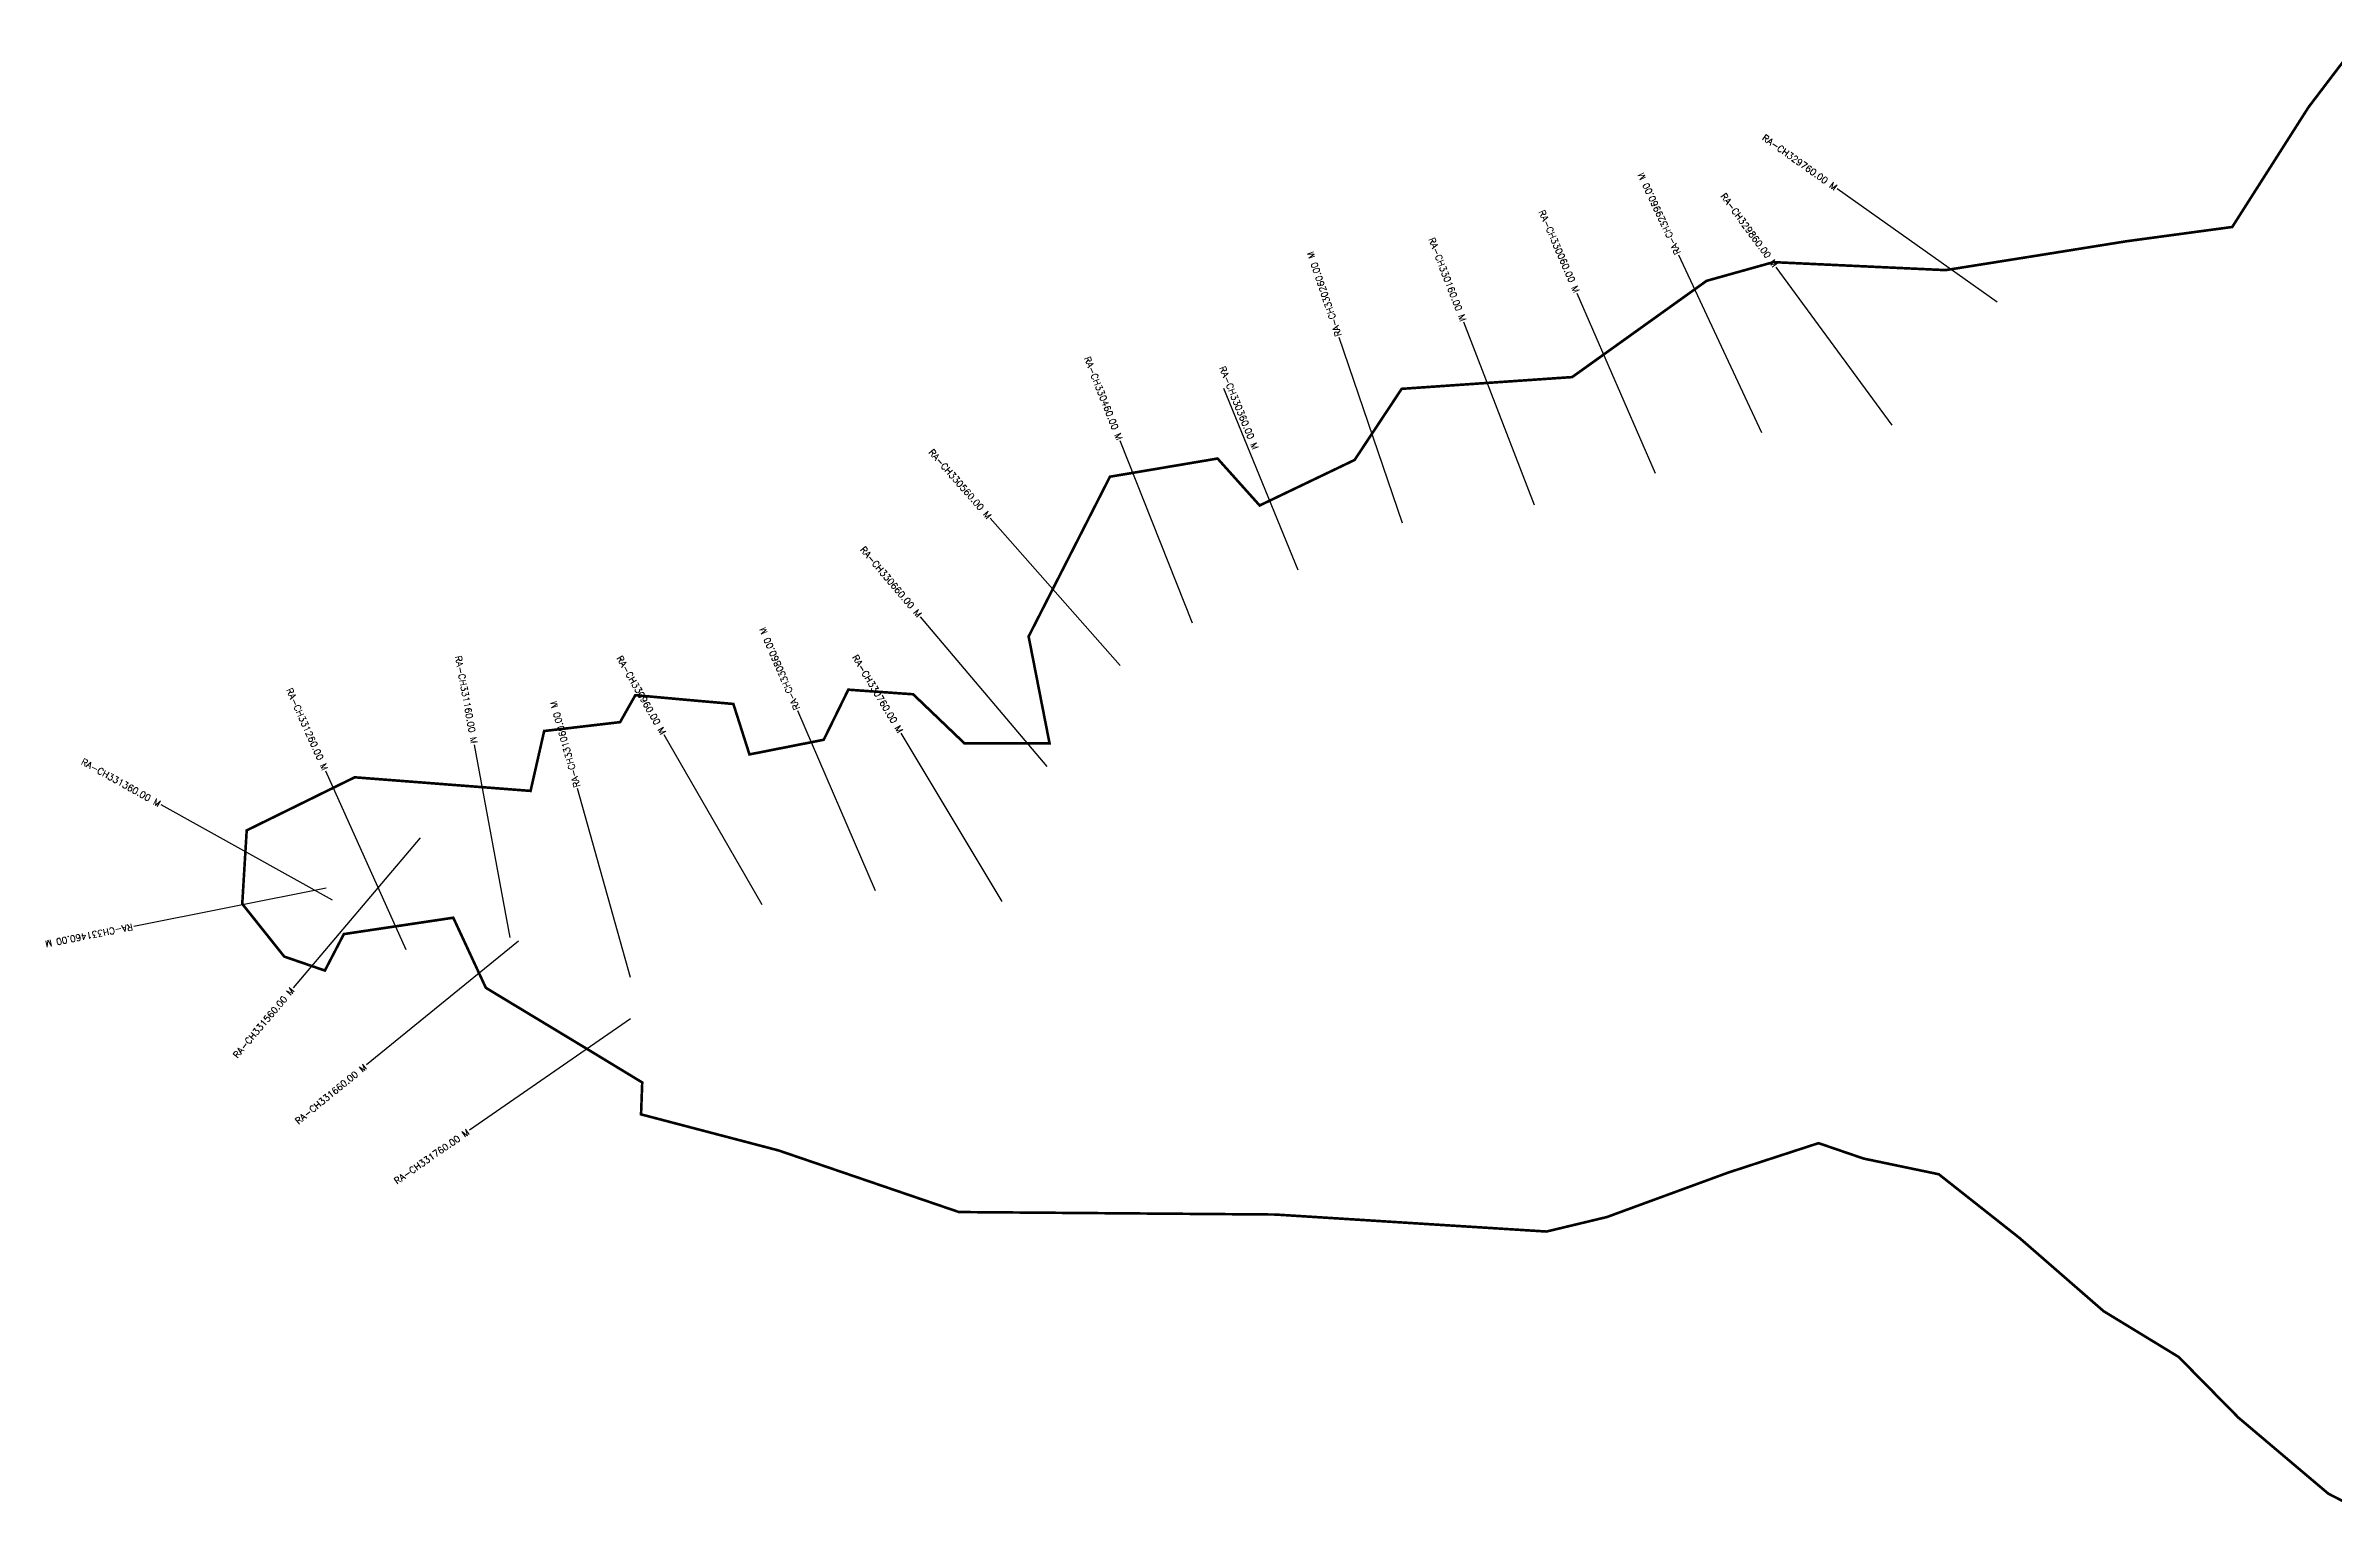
# Model space of a CAD drawing. Header units: metres. Extents: x 288417 to 291918, y 1992721 to 1994461.
# Drawn here: x 288417 to 290167, y 1993164 to 1994284 of the extents above; entities that cross this region are included whole.
import ezdxf
from ezdxf.enums import TextEntityAlignment as Align

# ---------------------------------------------------------------- set-up
doc = ezdxf.new("R2010")
doc.units = ezdxf.units.M
doc.header["$MEASUREMENT"] = 0
doc.layers.add('CS', color=134, linetype='Continuous')
doc.layers.add('CSMark', color=6, linetype='Continuous')
doc.styles.get("Standard").update_dxf_attribs({"font": 'simplex.shx'})

msp = doc.modelspace()

# ---------------------------------------------------------------- linework, layer by layer
at = {"color": 6, "const_width": 2, "flags": 128}
msp.add_lwpolyline([(290185.8, 1993165.2), (290162.9, 1993176.9), (290094.1, 1993235.1), (290048.4, 1993281.5), (289991, 1993316.5), (289926.8, 1993372.4), (289865, 1993421.2), (289807.5, 1993433.2), (289773, 1993445), (289738.3, 1993433.7), (289703.7, 1993422.4), (289611.2, 1993388.5), (289565, 1993377.4), (289357.6, 1993390.4), (289115.6, 1993392.3), (288977.7, 1993439.4), (288872.5, 1993467), (288873.4, 1993491.4), (288831.1, 1993517.1), (288753.8, 1993563.8), (288728.9, 1993617.4), (288645.2, 1993604.9), (288630.7, 1993577), (288599.6, 1993587.7), (288567.5, 1993628), (288570.9, 1993684.2), (288653.5, 1993724.8), (288788, 1993714.4), (288798.4, 1993760.2), (288856.5, 1993767), (288868.1, 1993787.6), (288905.6, 1993784.2), (288943.1, 1993780.9), (288955.4, 1993742.3), (289012.2, 1993753.5), (289031, 1993791.8), (289080.6, 1993788.3), (289119.8, 1993750.8), (289184.9, 1993750.8), (289168.9, 1993832.5), (289231.1, 1993954.7), (289313.4, 1993968.6), (289345.6, 1993932.7), (289418.2, 1993967.5), (289454.2, 1994021.9), (289584.6, 1994030.9), (289687.4, 1994104.5), (289738.5, 1994118.8), (289870.2, 1994112.7), (289939.4, 1994123.7), (290008.7, 1994134.8), (290089.4, 1994145.7), (290147.8, 1994237.4), (290182.7, 1994283.3)], dxfattribs=at)
at = {"layer": 'CS'}
for p, q in [((289909.6, 1994088.1), (289787.2, 1994174.8)), ((289729.6, 1993988.3), (289666.1, 1994124.1)), ((289829.4, 1993994.1), (289740.7, 1994115)), ((289648.2, 1993957.2), (289588.5, 1994094.8)), ((289454.8, 1993919.2), (289406.4, 1994061.2)), ((289555.8, 1993932.9), (289501.8, 1994072.9)), ((289375, 1993883.3), (289318.3, 1994022.1)), ((289294.2, 1993842.6), (289239, 1993982.1)), ((289238.8, 1993810.3), (289139.6, 1993922.9)), ((289183.1, 1993733), (289086.2, 1993847.5)), ((289051.7, 1993638), (288992.3, 1993775.7)), ((288772.4, 1993602.2), (288745.2, 1993749.7)), ((288965.1, 1993627.3), (288890.2, 1993757.3)), ((289148.6, 1993629.9), (289071.5, 1993758.6)), ((288692.9, 1993592.8), (288631.5, 1993729.6)), ((288864.5, 1993571.8), (288823.9, 1993716.2)), ((288636.5, 1993630.8), (288505.4, 1993703.7)), ((288703.5, 1993678.4), (288606.5, 1993563.9)), ((288631.8, 1993640), (288484.7, 1993610.7)), ((288778.7, 1993599.6), (288662.5, 1993504.8)), ((288864.5, 1993540.2), (288741.2, 1993454.8))]:
    msp.add_line(p, q, dxfattribs=at)

# ---------------------------------------------------------------- texts
at = {"layer": 'CSMark'}
for s, rotation, p in [('RA-CH329760.00 M', 324.674, (289786.4, 1994175.4)), ('RA-CH329860.00 M', 306.2688, (289740.1, 1994115.8)), ('RA-CH330060.00 M', 293.4405, (289588.2, 1994095.8)), ('RA-CH330160.00 M', 291.094, (289501.4, 1994073.8)), ('RA-CH330460.00 M', 291.6109, (289238.6, 1993983)), ('RA-CH330360.00 M', 292.2344, (289342.6, 1993975.8)), ('RA-CH330560.00 M', 311.3801, (289139, 1993923.6)), ('RA-CH330660.00 M', 310.2141, (289085.6, 1993848.3)), ('RA-CH331160.00 M', 280.4579, (288745, 1993750.7)), ('RA-CH330960.00 M', 299.9542, (288889.7, 1993758.1)), ('RA-CH330760.00 M', 300.9478, (289071, 1993759.4)), ('RA-CH331260.00 M', 294.1523, (288631.1, 1993730.5)), ('RA-CH331360.00 M', 330.9306, (288504.5, 1993704.2)), ('RA-CH331560.00 M', 49.7343, (288605.9, 1993563.1)), ('RA-CH331660.00 M', 39.2323, (288661.7, 1993504.1)), ('RA-CH331760.00 M', 34.7443, (288740.4, 1993454.2))]:
    msp.add_text(s, height=5, rotation=rotation, dxfattribs=at).set_placement(p, align=Align.MIDDLE_RIGHT)
for s, rotation, p in [('RA-CH329960.00 M', 115.0828, (289665.6, 1994125)), ('RA-CH330260.00 M', 108.8112, (289406.1, 1994062.1)), ('RA-CH330860.00 M', 113.3236, (288991.9, 1993776.6)), ('RA-CH331060.00 M', 105.6712, (288823.7, 1993717.2)), ('RA-CH331460.00 M', 191.2569, (288483.7, 1993610.5))]:
    msp.add_text(s, height=5, rotation=rotation, dxfattribs=at).set_placement(p, align=Align.MIDDLE_LEFT)

doc.saveas('drawing.dxf')
